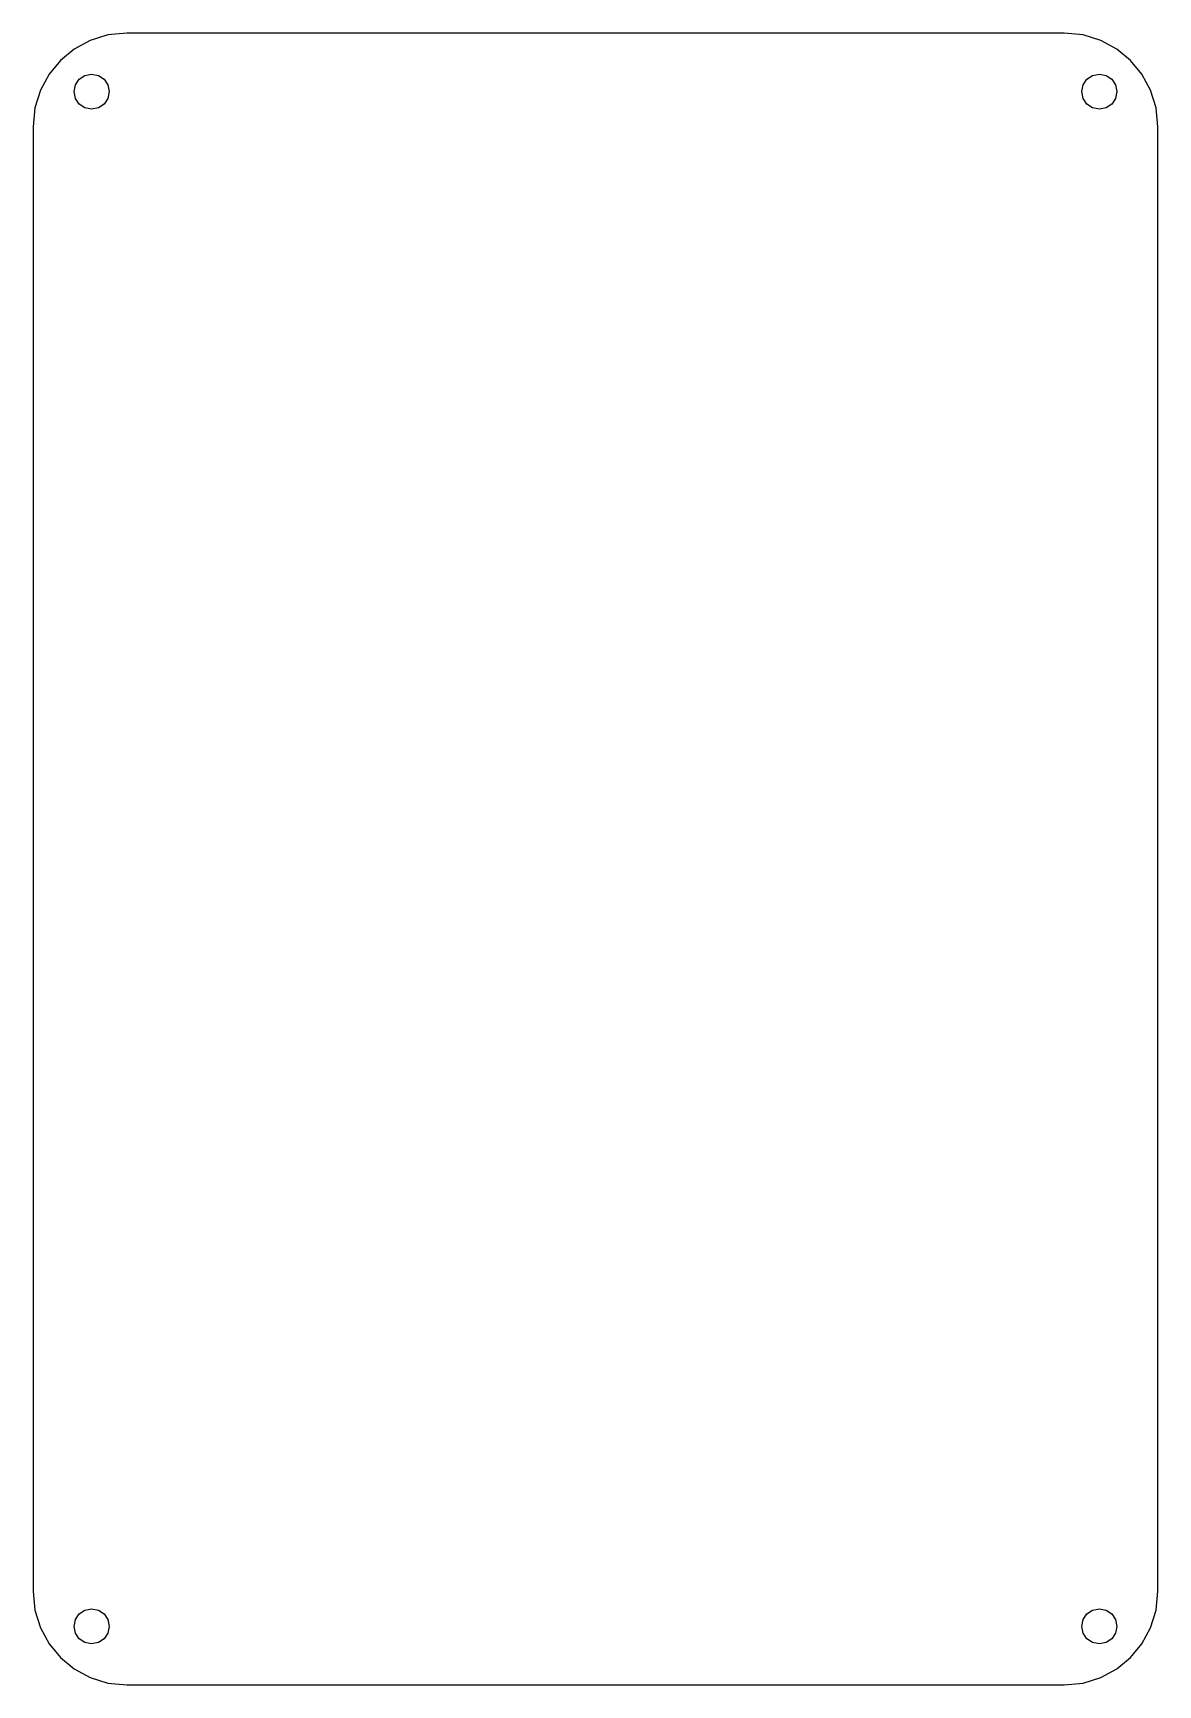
# Model space of a CAD drawing. Extents: x 7 to 103, y 2 to 143.
import ezdxf

# ---------------------------------------------------------------- set-up
doc = ezdxf.new("R2010")
doc.units = 0

msp = doc.modelspace()

# ---------------------------------------------------------------- linework, layer by layer
at = {"layer": 'Layer 1'}
for p, q in [((13.383881, 142.838031), (11.880348, 142.37325)), ((15.0001, 143), (13.383881, 142.838031)), ((94.9999, 143), (15.0001, 143)), ((15.0001, 143), (15.0001, 143)), ((96.616123, 142.838031), (94.9999, 143)), ((98.119666, 142.37325), (96.616123, 142.838031)), ((10.521191, 141.637344), (9.338095, 140.662)), ((11.880348, 142.37325), (10.521191, 141.637344)), ((99.478838, 141.637344), (98.119666, 142.37325)), ((100.66195, 140.662), (99.478838, 141.637344)), ((9.338095, 140.662), (8.362749, 139.478906)), ((101.637312, 139.478906), (100.66195, 140.662)), ((8.362749, 139.478906), (7.626842, 138.11975)), ((10.5001, 138), (10.617947, 138.583795)), ((10.617947, 138.583795), (10.939334, 139.060554)), ((10.939334, 139.060554), (11.416029, 139.382036)), ((11.416029, 139.382036), (11.9998, 139.5)), ((11.9998, 139.5), (12.573887, 139.385877)), ((11.9998, 139.5), (11.9998, 139.5)), ((12.573887, 139.385877), (13.060589, 139.060731)), ((13.060589, 139.060731), (13.3858, 138.574071)), ((13.3858, 138.574071), (13.5, 138)), ((96.5001, 138), (96.617937, 138.583771)), ((96.617937, 138.583771), (96.939298, 139.060519)), ((96.939298, 139.060519), (97.415961, 139.382007)), ((97.415961, 139.382007), (97.9997, 139.5)), ((97.9997, 139.5), (98.573787, 139.385877)), ((97.9997, 139.5), (97.9997, 139.5)), ((98.573787, 139.385877), (99.060489, 139.060731)), ((99.060489, 139.060731), (99.3857, 138.574071)), ((99.3857, 138.574071), (99.4999, 138)), ((102.373234, 138.11975), (101.637312, 139.478906)), ((7.626842, 138.11975), (7.162059, 136.616219)), ((10.617947, 137.416205), (10.5001, 138)), ((10.939334, 136.939446), (10.617947, 137.416205)), ((11.416029, 136.617964), (10.939334, 136.939446)), ((13.060589, 136.939269), (12.573887, 136.614123)), ((13.3858, 137.425929), (13.060589, 136.939269)), ((13.5, 138), (13.3858, 137.425929)), ((96.617937, 137.416229), (96.5001, 138)), ((96.939298, 136.939481), (96.617937, 137.416229)), ((97.415961, 136.617993), (96.939298, 136.939481)), ((99.060489, 136.939269), (98.573787, 136.614123)), ((99.3857, 137.425929), (99.060489, 136.939269)), ((99.4999, 138), (99.3857, 137.425929)), ((102.838027, 136.616219), (102.373234, 138.11975)), ((7.162059, 136.616219), (7.00009, 135)), ((11.9998, 136.5), (11.416029, 136.617964)), ((12.573887, 136.614123), (11.9998, 136.5)), ((97.9997, 136.5), (97.415961, 136.617993)), ((98.573787, 136.614123), (97.9997, 136.5)), ((103, 135), (102.838027, 136.616219)), ((7.00009, 135), (7.00009, 9.99995)), ((103, 9.99995), (103, 135)), ((7.00009, 9.99995), (7.162059, 8.383752)), ((102.838027, 8.383752), (103, 9.99995)), ((11.415987, 8.382319), (11.9998, 8.5003)), ((11.9998, 8.5003), (12.573926, 8.38616)), ((11.9998, 8.5003), (11.9998, 8.5003)), ((97.415919, 8.38229), (97.9997, 8.5003)), ((97.9997, 8.5003), (98.573826, 8.38616)), ((97.9997, 8.5003), (97.9997, 8.5003)), ((7.162059, 8.383752), (7.626842, 6.880277)), ((10.5001, 7.00013), (10.617898, 7.58398)), ((10.617898, 7.58398), (10.939274, 8.060794)), ((10.939274, 8.060794), (11.415987, 8.382319)), ((12.573926, 8.38616), (13.06065, 8.060971)), ((13.06065, 8.060971), (13.385849, 7.574254)), ((13.385849, 7.574254), (13.5, 7.00013)), ((96.5001, 7.00013), (96.617888, 7.583955)), ((96.617888, 7.583955), (96.939238, 8.060759)), ((96.939238, 8.060759), (97.415919, 8.38229)), ((98.573826, 8.38616), (99.06055, 8.060971)), ((99.06055, 8.060971), (99.385749, 7.574254)), ((99.385749, 7.574254), (99.4999, 7.00013)), ((102.373234, 6.880277), (102.838027, 8.383752)), ((7.626842, 6.880277), (8.362749, 5.521199)), ((10.617898, 6.41628), (10.5001, 7.00013)), ((10.939274, 5.939466), (10.617898, 6.41628)), ((11.415987, 5.617941), (10.939274, 5.939466)), ((13.06065, 5.939289), (12.573926, 5.6141)), ((13.385849, 6.426006), (13.06065, 5.939289)), ((13.5, 7.00013), (13.385849, 6.426006)), ((96.617888, 6.416305), (96.5001, 7.00013)), ((96.939238, 5.939501), (96.617888, 6.416305)), ((97.415919, 5.61797), (96.939238, 5.939501)), ((99.06055, 5.939289), (98.573826, 5.6141)), ((99.385749, 6.426006), (99.06055, 5.939289)), ((99.4999, 7.00013), (99.385749, 6.426006)), ((101.637312, 5.521199), (102.373234, 6.880277)), ((8.362749, 5.521199), (9.338095, 4.338195)), ((9.338095, 4.338195), (10.521191, 3.362941)), ((11.9998, 5.49996), (11.415987, 5.617941)), ((12.573926, 5.6141), (11.9998, 5.49996)), ((97.9997, 5.49996), (97.415919, 5.61797)), ((98.573826, 5.6141), (97.9997, 5.49996)), ((99.478838, 3.362941), (100.66195, 4.338195)), ((100.66195, 4.338195), (101.637312, 5.521199)), ((10.521191, 3.362941), (11.880348, 2.627113)), ((98.119666, 2.627113), (99.478838, 3.362941)), ((11.880348, 2.627113), (13.383881, 2.162388)), ((13.383881, 2.162388), (15.0001, 2.00044)), ((15.0001, 2.00044), (94.9999, 2.00044)), ((94.9999, 2.00044), (96.616123, 2.162388)), ((96.616123, 2.162388), (98.119666, 2.627113))]:
    msp.add_line(p, q, dxfattribs=at)

doc.saveas('drawing.dxf')
